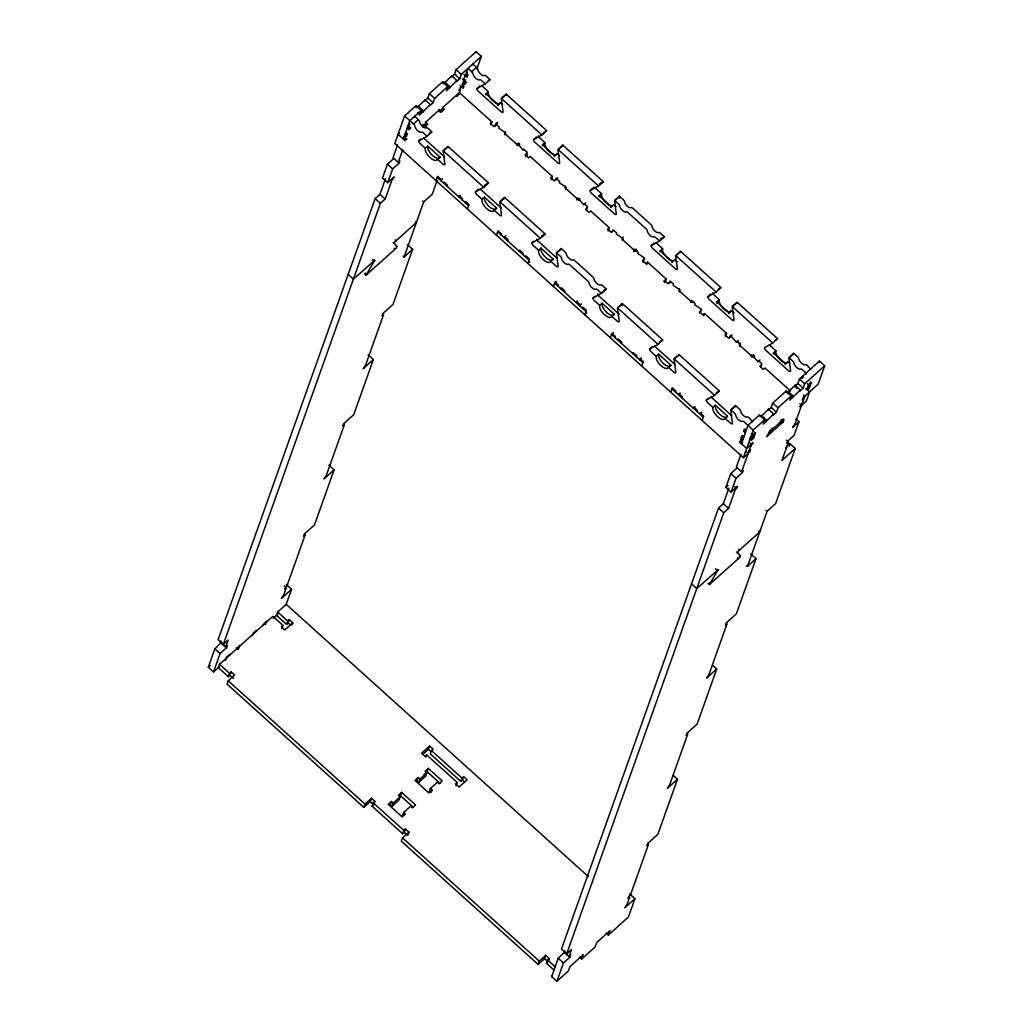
<?xml version="1.0" encoding="UTF-8"?>
<svg xmlns="http://www.w3.org/2000/svg" width="1033" height="1033" viewBox="0 0 1033 1033"><rect width="100%" height="100%" fill="white"/><g stroke="black" fill="none" stroke-linecap="round" stroke-linejoin="round"><path stroke-width="1.5" d="M348.16 274.442L353.389 279.155L374.824 260.239L365.992 275.191L395.071 249.173C400.133 246.371 390.939 243.607 396.104 240.741L416.364 222.534L415.382 221.643M397.098 246.513L395.794 245.286M691.529 583.852L696.759 588.565L718.193 569.648L709.361 584.601L738.44 558.582C743.553 555.767 734.282 553.017 739.473 550.163L759.733 531.943L758.751 531.065M740.467 555.922L739.486 554.992M811.189 382.83C808.904 382.313 804.32 394.399 809.51 387.556L811.189 382.83L810.208 381.939M586.215 210.487L587.57 206.69L584.084 203.553L583.684 204.65L577.692 197.794L576.931 199.924M729.802 337.417L729.505 338.243M219.267 666.776L213.534 671.941L208.304 667.228L214.838 648.853L221.591 642.126M385.516 178.696L379.95 194.32L375.147 198.646L218.118 639.659L223.348 644.372L228.151 640.06L225.659 647.032L220.429 642.319L220.894 641.015M393.831 158.436L387.427 164.195L382.52 177.973L387.737 182.686L394.141 176.927L391.765 180.568L385.18 199.033L380.376 203.359L223.348 644.372M417.642 112.868L419.734 114.753L422.936 111.874L416.067 105.637L404.6 115.954L394.787 143.522L743.386 457.645L749.777 451.886L750.565 449.678L748.964 451.124M397.563 144.878L393.005 157.662L399.048 163.149L392.656 168.896L387.737 182.686M213.534 671.941L220.068 653.566L226.472 647.807L227.26 645.599L225.659 647.032M415.576 107.019L416.067 105.637M408.978 127.653L409.584 125.936L407.209 128.015L408.952 129.59L410.876 127.86M399.255 133.244L398.054 134.329L405.026 140.617L405.814 138.409L404.071 136.834L406.95 134.251M408.952 129.59L409.739 127.382L407.996 125.806L409.92 124.089M281.738 628.684L282.926 625.378L272.867 616.327L219.512 664.309L218.325 667.615L228.383 676.68L229.985 675.233L231.16 671.928L234.646 675.065L228.241 680.824L227.066 684.13L363.836 807.38L370.24 801.621L371.415 798.315L374.902 801.453L374.114 803.661M402.793 149.591L398.234 162.375L399.836 160.941L399.048 163.149M414.401 116.987L414.633 116.342L418.3 119.66A2.402 1.059 48 0 1 419.682 121.881A4.803 2.118 48 0 0 422.445 126.31A4.803 2.118 48 0 0 426.255 127.795A2.402 1.059 48 0 1 428.166 128.544L431.846 131.862L426.849 136.421L418.791 140.875A2.402 1.059 48 0 0 420.134 143.548L425.364 148.261A8.393 3.706 48 0 0 430.09 157.61A8.393 3.706 48 0 0 437.566 159.25L442.795 163.963A2.402 1.059 48 0 0 444.926 164.428L443.183 151.141L447.986 146.815L448.09 147.654M424.834 100.743L427.843 98.045L429.418 93.641L442.757 81.646L447.986 86.359L434.635 98.355L433.072 102.758L429.87 105.637L430.257 104.54L425.028 99.827L416.906 107.884M225.388 660.513L226.576 657.208L229.778 654.328L229.378 655.439M419.734 114.753L421.296 110.35L409.83 120.667L403.283 139.042L405.285 137.247M424.718 100.718L425.028 99.827M422.936 111.874L430.257 104.54M236.312 649.189L239.914 645.212L239.23 647.136M228.383 676.68L229.558 673.361L231.16 671.928M238.83 648.246L239.127 647.42M442.266 83.014L442.757 81.646M443.583 83.893L451.718 75.835L456.948 80.548L456.547 81.646L459.75 78.766L461.325 74.363L481.339 56.363L476.11 51.65L456.095 69.65L454.52 74.053L451.318 76.933L451.718 75.835M252.375 635.695L253.253 633.216L256.455 630.337L256.068 631.434M439.115 111.293L439.748 109.498L426.409 121.494L423.233 127.343L425.596 125.213M447.986 86.359L446.411 90.762L456.948 80.548M439.929 112.055L440.562 110.26L439.567 111.164M441.362 111.035L442.55 107.729L459.349 92.608L491.889 121.933L491.101 124.141M263.002 625.197L266.591 621.22L265.416 624.526M456.87 96.534L457.115 95.849M457.219 95.565L458.962 93.719M458.575 94.816L460.666 88.941L459.065 90.375L459.853 88.179L463.585 84.809M465.831 79.915L462.952 82.511L462.229 84.525L463.972 86.101L463.197 88.309L460.137 85.558M467.394 73.382C465.483 74.169 461.725 82.511 464.643 80.045M462.952 82.511L464.695 84.073L465.483 81.878L462.435 79.128M475.696 52.799L476.11 51.65M588.5 876.72L286.218 604.331L277.67 612.001L276.495 615.306L286.541 624.371L288.142 622.925L289.33 619.619L292.817 622.757L292.029 624.965M284.217 585.866L286.309 587.751L283.83 594.737L281.441 598.378L291.577 589.262L286.348 584.549M403.115 256.107L404.097 256.985L423.724 201.861L432.259 194.178L437.166 180.401M472.572 64.679L472.791 64.046L476.471 67.352A2.402 1.059 48 0 1 477.853 69.573A4.803 2.118 48 0 0 480.616 74.002A4.803 2.118 48 0 0 484.425 75.486A2.402 1.059 48 0 1 486.336 76.235L490.004 79.554L485.019 84.125L476.949 88.567A2.402 1.059 48 0 0 478.305 91.24L500.966 111.654A2.402 1.059 48 0 0 503.097 112.132L501.341 98.832L506.144 94.507L506.26 95.346M436.029 180.685L437.605 176.281L441.091 179.419L440.691 180.517L442.615 178.799M285.857 605.338L291.577 589.262M328.881 465.108L334.111 469.821L314.484 524.945L304.335 534.061L303.56 536.269L305.161 534.823L287.097 585.543L284.708 589.184L286.309 587.751M368.135 354.848L373.365 359.561L353.738 414.685L343.602 423.801L342.814 426.009L344.415 424.576L326.351 475.283L323.975 478.938L334.111 469.821M407.402 244.589L412.632 249.302L393.005 304.438L382.856 313.554L382.081 315.762L383.682 314.316L365.617 365.036L363.229 368.678L373.365 359.561M476.833 68.991L481.339 56.363M443.596 183.138L443.996 182.04L447.483 185.178L447.082 186.276M286.541 624.371L287.729 621.065L289.33 619.619M462.19 199.898L462.59 198.788L459.104 195.65L458.704 196.748L460.305 195.314M465.095 202.507L465.496 201.409L468.982 204.547L467.407 208.963M494.859 126.517L495.775 123.973L497.686 122.243M504.956 134.806L505.641 132.87L498.862 128.221L499.262 127.111L495.775 123.973M516.655 145.072L517.262 143.342L523.266 150.198L523.654 149.101L527.14 152.238L525.642 156.448M518.101 145.588L518.979 143.109M496.46 235.137L498.022 230.721L501.509 233.871L501.121 234.969M507.513 240.728L507.9 239.63L504.414 236.48L504.027 237.59L505.95 235.86M519.134 251.2L519.522 250.102L523.008 253.24L522.621 254.338M551.131 179.69L552.319 176.385L530.239 156.487L528.638 157.933L525.151 154.782L526.753 153.349M525.526 256.959L525.913 255.861L529.4 258.999L527.824 263.402L529.748 261.685M565.451 189.039L566.071 187.322L559.292 182.66L559.679 181.563L556.193 178.425L555.509 180.349M578.596 199.834L578.958 198.801M363.836 807.38L365.011 804.074L371.415 798.315M553.378 286.451L554.966 282.035L558.453 285.173L558.052 286.283M408.164 834.341L408.939 832.133L405.452 828.995L404.277 832.301L402.676 833.734L372.125 806.205L373.3 802.899L374.902 801.453M560.958 288.891L561.358 287.794L564.844 290.932L564.444 292.042M392.049 806.373L393.224 803.067L391.481 801.505L390.306 804.81L392.049 806.373L398.983 800.136L400.158 796.83L398.415 795.268L401.617 792.388L415.563 804.952L412.361 807.832L410.618 806.256L403.683 812.493L402.496 815.799M401.617 792.388L400.442 795.694L413.226 807.212M608.088 230.992L609.263 227.673L590.656 210.939L589.055 212.372L585.569 209.234L587.17 207.788M582.457 308.26L582.857 307.163L586.344 310.3L584.755 314.729L586.692 312.986M418.727 782.381L419.902 779.076L418.158 777.5L416.983 780.819L418.727 782.381L425.661 776.145L426.836 772.839L425.092 771.264L428.295 768.384L442.24 780.948L439.038 783.827L437.295 782.265L430.361 788.502L429.186 791.807M612.375 231.87L613.124 229.726L616.611 232.864L616.223 233.974L623.002 238.623L622.395 240.353M422.691 754.452L428.398 749.312L429.586 746.007L433.059 749.145L431.471 750.591L430.283 753.896L460.847 781.426L462.448 779.992L463.623 776.687L467.11 779.825L459.104 787.017L455.618 783.879L457.219 782.446L426.668 754.903L425.067 756.35L421.58 753.199L429.586 746.007M425.88 757.112L426.668 754.903M402.676 833.734L403.851 830.429L405.452 828.995M408.939 832.133L402.534 837.892L401.359 841.198L538.128 964.435L544.533 958.689L545.708 955.37L549.194 958.521L548.407 960.716M424.989 773.614L427.12 771.703L428.295 768.384M431.316 792.272L432.104 790.077L430.361 788.502M633.733 251.639L634.624 249.095L638.11 252.246L637.723 253.343L644.502 258.005L643.004 262.201M636.238 249.147L635.463 251.355L622.628 239.721A1.795 1.575 19.6 0 1 623.39 237.061M610.335 337.752L611.898 333.336L615.384 336.487L614.997 337.584M456.044 785.751L457.219 782.446M460.847 781.426L462.022 778.12L463.623 776.687M617.902 340.206L618.289 339.095L621.776 342.246L621.388 343.343M646.826 264.435L647.614 262.227L666.195 279L665.007 282.306M633.009 353.815L633.397 352.718L636.883 355.856L636.496 356.953M669.164 283.584L670.068 281.041L673.555 284.178L673.167 285.276L679.946 289.937L679.262 291.861M641.7 366.018L643.275 361.615L639.789 358.477L639.401 359.574L641.312 357.844M690.948 302.127L691.568 300.409L695.054 303.547L694.654 304.645L701.446 309.306L699.948 313.503M670.753 392.204L672.328 387.788L675.814 390.926L675.414 392.036M703.744 315.749L704.532 313.554L726.612 333.439L725.437 336.745M681.806 397.795L682.206 396.685L678.72 393.547L678.319 394.645L680.243 392.927M696.913 411.405L697.314 410.308L693.827 407.157L693.427 408.267L695.028 406.821M729.879 337.21L730.486 335.48L736.49 342.349L738.414 340.619M702.13 420.47L703.705 416.067L700.219 412.916L699.819 414.026L701.743 412.296M736.49 342.349L736.878 341.239L740.364 344.376L739.602 346.52M751.223 356.992L751.985 354.848L757.99 361.718L759.914 359.988M753.599 354.9L752.825 357.108L739.977 345.487A1.795 1.575 19.6 0 1 740.106 343.046M538.128 964.435L539.303 961.129L545.708 955.37M757.99 361.718L758.377 360.607L761.863 363.758L760.662 367.128M554.23 970.31L546.418 963.26L547.593 959.954L549.194 958.521M750.668 446.346L753.057 442.692L746.652 448.451L739.68 442.176L742.391 438.237M742.921 439.516L741.178 437.94L741.965 435.745L743.708 437.308M745.348 432.711L743.605 431.148L744.393 428.94L746.136 430.516M579.616 957.152L581.708 959.037L583.283 954.621L569.945 966.617L568.37 971.033L556.89 981.35L551.661 976.637L558.207 958.262L564.806 951.948M728.885 488.118L723.32 503.742L718.516 508.055L561.487 949.069L566.717 953.782L571.507 949.469L569.028 956.455L563.798 951.742L564.108 950.864M566.717 953.782L723.746 512.768L728.549 508.456L735.134 489.978L737.51 486.336L731.106 492.095L725.876 487.382L730.783 473.605L737.188 467.846M740.932 454.288L736.374 467.084L742.417 472.559L736.013 478.318L731.106 492.095M752.54 421.696L749.093 417.732A2.402 1.059 48 0 0 747.182 416.983A4.803 2.118 48 0 1 743.373 415.498A4.803 2.118 48 0 1 740.609 411.069A2.402 1.059 48 0 0 739.228 408.848L735.561 405.543L730.757 409.856L734.424 413.174A2.402 1.059 48 0 1 735.806 415.382A4.803 2.118 48 0 0 738.569 419.811A4.803 2.118 48 0 0 742.378 421.309A2.402 1.059 48 0 1 744.289 422.058L753.199 430.077L743.386 457.645M556.89 981.35L563.437 962.976L569.842 957.217L570.629 955.009L569.028 956.455M759.139 415.873L759.436 415.046L766.305 421.296L763.103 424.176L764.665 419.76L753.199 430.077M753.031 435.138L751.378 440.135L753.612 437.979L755.459 432.866L753.031 435.138L751.391 433.666M768.397 409.236L768.01 410.346L771.212 407.467L772.774 403.051L786.126 391.055L791.355 395.768L778.004 407.764L776.442 412.18L773.239 415.059L773.627 413.949L768.397 409.236L760.869 416.764M742.417 472.559L743.205 470.351L741.604 471.797L751.456 444.138L750.152 442.963M766.305 421.296L773.627 413.949M768.19 435.332L769.779 430.903L772.981 428.024L772.581 429.134M785.726 392.153L786.126 391.055M787.146 393.121L795.087 385.244L800.317 389.957L799.916 391.055L803.119 388.176L804.694 383.772L824.696 365.772L819.466 361.059L799.465 379.059L797.889 383.463L794.687 386.342L796.779 388.227M779.528 422.897L783.117 418.907L781.529 423.336M791.355 395.768L789.78 400.171L800.317 389.957M794.687 386.342L795.087 385.244M768.991 433.111L766.602 436.752L783.143 421.877L783.931 419.669L782.33 421.115M801.866 378.569L802.112 377.871M802.215 377.6L802.551 376.632L803.209 377.226M805.675 374.346L806.127 373.055L802.46 369.749A2.402 1.059 48 0 0 800.549 369.001A4.803 2.118 48 0 1 796.74 367.516A4.803 2.118 48 0 1 793.977 363.074A2.402 1.059 48 0 0 792.595 360.866L788.915 357.547L793.718 353.234L797.399 356.54A2.402 1.059 48 0 1 798.78 358.761A4.803 2.118 48 0 0 801.543 363.19A4.803 2.118 48 0 0 805.353 364.688A2.402 1.059 48 0 1 807.264 365.424L810.711 369.388M606.294 933.161L608.385 935.046L609.961 930.63L596.622 942.625L595.047 947.041L581.708 959.037M786.397 440.11L788.489 441.995L781.916 460.46L795.255 448.464L790.025 443.751L785.584 447.754M789.212 446.049L790.025 443.751M819.066 362.209L819.466 361.059M746.472 565.516L747.453 566.394L767.093 511.27L775.628 503.587L795.255 448.464M795.849 418.869L798.987 421.684L794.08 435.474L787.675 441.233L786.888 443.441L788.489 441.995M629.717 893.958L634.946 898.671L628.4 917.046L608.385 935.046M673.296 775.46L677.48 779.231L657.853 834.354L647.704 843.47L646.929 845.678L648.517 844.245L630.466 894.952L628.865 896.399L628.077 898.607L629.678 897.16L627.199 904.146L624.81 907.787L634.946 898.671M712.55 665.2L716.734 668.971L697.107 724.107L686.971 733.223L686.183 735.419L687.784 733.985L669.72 784.706L667.344 788.347L677.48 779.231M750.771 554.011L756.001 558.724L736.361 613.847L726.225 622.964L725.437 625.172L727.038 623.725L708.987 674.446L706.598 678.087L716.734 668.971M824.696 365.772L818.162 384.147L803.222 397.589L802.434 399.797L804.036 398.351M808.787 384.986L807.806 384.108M427.042 136.175L423.362 132.857A2.402 1.059 48 0 0 421.451 132.121A4.803 2.118 48 0 1 417.642 130.623A4.803 2.118 48 0 1 414.879 126.194A2.402 1.059 48 0 0 413.497 123.973L418.3 119.66M485.2 83.867L481.533 80.561A2.402 1.059 48 0 0 479.622 79.812A4.803 2.118 48 0 1 475.813 78.314A4.803 2.118 48 0 1 473.049 73.885A2.402 1.059 48 0 0 471.668 71.677L476.471 67.352M406.705 133.089L404.794 134.819L406.537 136.382L407.312 134.187L405.569 132.611M464.695 84.073L466.619 82.356M405.026 140.617L406.95 138.887M418.791 140.875L420.702 139.145M476.949 88.567L479.829 85.971M425.364 148.261L427.765 146.105L439.968 157.093L437.566 159.25M485.781 94.765A8.393 3.706 48 0 1 485.936 93.796L488.338 91.627L483.108 86.927A2.402 1.059 48 0 1 481.869 85.222M497.686 105.495A8.393 3.706 48 0 0 498.138 104.785L500.54 102.629L502.49 104.398M491.889 121.933L490.288 123.379L493.774 126.517L497.299 123.353M504.711 198.672L504.595 197.832L499.804 202.158L501.547 215.458A2.402 1.059 48 0 1 499.417 214.98L494.187 210.267A8.393 3.706 48 0 1 486.711 208.64A8.393 3.706 48 0 1 481.985 199.279L476.755 194.566A2.402 1.059 48 0 1 475.4 191.893L478.279 189.297M562.882 146.363L562.765 145.537L557.962 149.85L559.718 163.149A2.402 1.059 48 0 1 557.575 162.672L534.913 142.257A2.402 1.059 48 0 1 533.57 139.584L536.45 136.989M404.097 256.985L412.632 249.302M525.577 156.654L527.489 154.924M481.985 199.279L484.387 197.122L496.589 208.111L494.187 210.267M542.402 145.782A8.393 3.706 48 0 1 542.545 144.814L544.946 142.657L539.717 137.944A2.402 1.059 48 0 1 538.348 135.814M554.308 156.512A8.393 3.706 48 0 0 554.747 155.802L557.149 153.646L559.434 155.712M552.319 176.385L550.718 177.818L554.204 180.969L557.717 177.792M561.332 249.689L561.216 248.863L556.413 253.175L558.169 266.475A2.402 1.059 48 0 1 556.025 265.998L550.796 261.297A8.393 3.706 48 0 1 543.332 259.657A8.393 3.706 48 0 1 538.606 250.296L533.377 245.583A2.402 1.059 48 0 1 532.021 242.91L533.945 241.18M619.606 198.207L619.387 196.554L614.583 200.867L616.327 214.167A2.402 1.059 48 0 1 614.196 213.702L591.535 193.274A2.402 1.059 48 0 1 590.192 190.601L594.027 187.154M583.684 204.65L585.608 202.92M538.606 250.296L540.995 248.14L553.197 259.128L550.796 261.297M599.011 196.799A8.393 3.706 48 0 1 599.166 195.831L601.568 193.675L596.338 188.962A2.402 1.059 48 0 1 595.228 187.528M610.929 207.53A8.393 3.706 48 0 0 611.368 206.82L613.77 204.663L616.055 206.729M609.263 227.673L607.662 229.119L611.149 232.257L612.75 230.824M556.477 281.415L554.566 283.145L585.931 311.424M577.667 301.068L576.065 302.501L576.466 301.404L579.952 304.541L579.552 305.652L581.476 303.922M622.499 305.548L622.279 303.883L617.476 308.196L619.232 321.495A2.402 1.059 48 0 1 617.088 321.031L611.859 316.318A8.393 3.706 48 0 1 604.382 314.678A8.393 3.706 48 0 1 599.656 305.316L594.44 300.616A2.402 1.059 48 0 1 593.084 297.93L595.008 296.213M680.553 252.401L680.45 251.574L675.647 255.887L677.39 269.187A2.402 1.059 48 0 1 675.259 268.722L652.598 248.307A2.402 1.059 48 0 1 651.255 245.634L654.134 243.039M644.127 259.089L642.526 260.536L646.012 263.673L647.614 262.227M220.429 642.319L221.436 641.428M599.656 305.316L602.058 303.16L614.261 314.161L611.859 316.318M660.074 251.82A8.393 3.706 48 0 1 660.229 250.851L662.631 248.695L657.401 243.982A2.402 1.059 48 0 1 656.162 242.277M208.304 667.228L209.015 666.582M209.738 665.936L210.448 665.291M273.267 618.225L277.967 613.989M671.992 262.563A8.393 3.706 48 0 0 672.431 261.853L674.833 259.696L677.119 261.749M666.195 279L664.593 280.434L668.08 283.571L669.681 282.138M282.926 625.378L281.325 626.824L284.811 629.962L292.817 622.757M613.434 332.716L611.51 334.447L642.888 362.712M679.004 355.726L678.901 354.9L674.097 359.213L675.84 372.513A2.402 1.059 48 0 1 673.71 372.048L668.48 367.335A8.393 3.706 48 0 1 661.004 365.695A8.393 3.706 48 0 1 656.278 356.346L651.048 351.633A2.402 1.059 48 0 1 649.705 348.96L652.585 346.365M737.175 303.418L737.058 302.592L732.268 306.917L734.011 320.204A2.402 1.059 48 0 1 731.88 319.739L709.219 299.325A2.402 1.059 48 0 1 707.863 296.652L710.743 294.056M701.045 310.404L699.444 311.85L702.931 314.988L704.532 313.554M656.278 356.346L658.68 354.177L670.882 365.178L668.48 367.335M716.708 303.224A8.393 3.706 48 0 1 716.85 301.868L719.252 299.712L714.023 294.999A2.402 1.059 48 0 1 712.654 292.868M728.601 313.58A8.393 3.706 48 0 0 729.053 312.87L731.454 310.713L734.063 313.064M726.612 333.439L725.011 334.886L728.497 338.023L732.023 334.86M735.625 406.744L735.522 405.917L730.718 410.243L732.462 423.53A2.402 1.059 48 0 1 730.331 423.065L725.101 418.352A8.393 3.706 48 0 1 717.625 416.712A8.393 3.706 48 0 1 712.899 407.364L707.67 402.65A2.402 1.059 48 0 1 706.314 399.978L708.238 398.247M712.899 407.364L715.301 405.194L727.503 416.196L725.101 418.352M773.317 353.867A8.393 3.706 48 0 1 773.472 352.899L775.873 350.729L770.644 346.016A2.402 1.059 48 0 1 769.52 344.583M761.476 364.856L759.875 366.302L763.361 369.44L764.962 367.993L790.516 391.029M785.222 364.597A8.393 3.706 48 0 0 785.661 363.887L788.063 361.731L789.703 363.203M759.436 415.046L747.969 425.364L741.423 443.738L742.624 442.666M743.605 431.148L745.529 429.418M741.178 437.94L743.101 436.223M739.68 442.176L741.604 440.445M752.98 435.267L755.381 433.111L754.077 431.936M811.15 382.959L808.749 385.128L807.432 383.94M769.365 432.026L782.717 420.018M802.331 403.128L799.942 406.77L806.347 401.011L809.614 391.83L808.31 390.655M725.876 487.382L728.02 485.471M798.987 421.684L792.582 427.442L794.971 423.801L804.823 396.143L803.506 394.968M372.125 806.205L373.726 804.759L370.24 801.621M391.481 801.505L388.279 804.384L402.224 816.948L405.427 814.069L403.683 812.493M418.158 777.5L414.956 780.38L428.902 792.957L432.104 790.077M393.224 803.067L400.158 796.83M419.902 779.076L426.836 772.839M747.453 566.394L756.001 558.724M546.418 963.26L548.019 961.826L544.533 958.689M563.798 951.742L564.793 950.838M551.661 976.637L552.384 975.991M488.312 80.639L489.823 79.799M429.134 133.502L431.652 132.108M543.913 132.211L546.444 130.817L541.641 135.142L533.57 139.584M484.748 185.075L485.755 184.52M486.259 184.236L488.273 183.125L483.47 187.451L475.4 191.893M599.527 183.784L603.052 181.834L598.249 186.16L590.192 190.601M541.86 235.808L544.895 234.142L540.091 238.468L532.021 242.91M660.591 238.804L664.116 236.867L659.312 241.18L651.255 245.634M603.943 290.286L605.958 289.163L601.154 293.488L593.084 297.93M718.219 289.266L719.226 288.711M719.73 288.439L720.737 287.884M707.863 296.652L715.934 292.197L720.918 287.626L680.489 251.187L675.685 255.513L716.127 291.952M659.545 341.858L662.566 340.193M649.705 348.96L657.776 344.506L662.76 339.934L622.318 303.495L617.514 307.821L657.956 344.26M775.344 340.012L777.358 338.901M716.166 392.876L719.188 391.21M706.314 399.978L714.384 395.523L719.381 390.952L678.939 354.513L674.136 358.838L714.578 395.277M471.668 71.677L467.988 68.359L466.167 73.498L467.897 75.073L467.123 77.281L464.062 74.531M772.736 342.969L732.307 306.53L737.11 302.217L777.539 338.656L772.555 343.214L764.485 347.669A2.402 1.059 48 0 0 765.84 350.342L788.489 370.757A2.402 1.059 48 0 0 790.632 371.221L788.876 357.935L793.68 353.609L793.796 354.448M466.839 72.53L467.497 73.123M485.936 93.796L498.138 104.785M542.545 144.814L554.747 155.802M599.166 195.831L611.368 206.82M660.229 250.851L672.431 261.853M716.85 301.868L729.053 312.87M773.472 352.899L785.661 363.887M464.45 74.686L465.418 75.577M808.206 386.381C811.409 387.233 806.463 392.32 805.805 388.537M456.095 69.65L461.325 74.363M799.465 379.059L804.694 383.772M454.52 74.053L459.75 78.766M797.889 383.463L803.119 388.176M578.519 200.04L565.684 188.419A1.795 1.575 19.6 0 1 565.567 186.16M691.671 301.998L679.546 291.035A1.795 1.575 19.6 0 1 679.559 288.685M444.771 82.072L450.001 86.785M788.14 391.481L793.37 396.194M444.384 83.169L449.613 87.882M787.753 392.592L792.982 397.305M663.702 281.131L665.304 282.564M799.826 403.787L801.543 405.336M429.418 93.641L434.635 98.355M772.774 403.051L778.004 407.764M442.55 107.729L444.293 109.304L441.091 112.184L438.767 110.092M427.843 98.045L433.072 102.758M771.212 407.467L776.442 412.18M781.051 419.992L783.143 421.877M418.094 106.063L423.323 110.776M761.463 415.473L766.693 420.186M425.428 122.088L427.752 124.18L424.55 127.059L422.807 125.484M423.078 124.347L426.564 127.485M404.6 115.954L413.497 123.973M444.655 156.99L424.937 139.223A2.402 1.059 48 0 1 423.866 137.88M501.599 208.304L481.559 190.253A2.402 1.059 48 0 1 480.319 188.548M557.239 258.444L538.18 241.27A2.402 1.059 48 0 1 536.798 239.114M619.284 314.355L599.23 296.29A2.402 1.059 48 0 1 597.849 293.863M674.923 364.494L655.852 347.308A2.402 1.059 48 0 1 654.586 345.513M731.868 415.808L712.473 398.325A2.402 1.059 48 0 1 711.195 396.517M752.437 436.52L753.741 437.708L751.34 439.864L749.713 438.392M740.467 439.968L742.21 441.543M746.459 451.77L748.176 453.319M437.217 177.379L468.582 205.657M497.635 231.831L529.012 260.096M671.928 388.886L703.305 417.164M387.427 164.195L392.656 168.896M730.783 473.605L736.013 478.318M422.742 200.97L423.724 201.861M766.112 510.392L767.093 511.27M734.644 486.659L736.723 488.544M379.95 194.32L385.18 199.033M723.32 503.742L728.549 508.456M375.147 198.646L380.376 203.359M718.516 508.055L723.746 512.768M395.123 239.863L396.104 240.741M738.492 549.272L739.473 550.163M393.082 242.561L394.064 243.452M736.452 551.984L737.433 552.862M394.089 248.294L395.071 249.173M737.459 557.704L738.44 558.582M373.791 259.916L374.772 260.807M717.16 569.338L718.142 570.216M372.345 259.761L373.649 260.936M715.378 568.886L717.018 570.358M365.191 273.099L366.831 274.571M709.219 583.09L710.2 583.981M364.726 273.822L365.708 274.701M708.096 583.232L709.077 584.11M277.67 612.001L287.729 621.065M431.471 750.591L462.022 778.12M288.142 622.925L290.467 625.017M428.398 749.312L430.722 751.404M462.448 779.992L464.773 782.084M427.12 771.703L439.903 783.221M423.917 774.582L425.661 776.145M236.247 647.743L238.339 649.628M221.243 643.094L226.472 647.807M564.612 952.503L569.842 957.217M214.838 648.853L220.068 653.566M558.207 958.262L563.437 962.976M219.512 664.309L229.558 673.361M373.3 802.899L403.851 830.429M547.593 959.954L555.418 967.004M229.985 675.233L233.471 678.371M404.277 832.301L407.764 835.439M228.241 680.824L365.011 804.074M402.534 837.892L539.303 961.129M519.728 144.065A1.795 1.575 19.6 0 1 516.874 144.439L505.253 133.98A1.795 1.575 19.6 0 1 505.15 131.72M579.913 198.891A1.795 1.575 19.6 0 1 577.292 198.891M693.685 301.61A1.795 1.575 19.6 0 1 691.167 301.507M754.297 355.843A1.795 1.575 19.6 0 1 751.598 355.959M636.857 250.193A1.795 1.575 19.6 0 1 634.249 250.193M439.968 157.093A8.393 3.706 48 0 1 432.491 155.454A8.393 3.706 48 0 1 427.765 146.105M496.589 208.111A8.393 3.706 48 0 1 489.113 206.471A8.393 3.706 48 0 1 484.387 197.122M553.197 259.128A8.393 3.706 48 0 1 545.734 257.488A8.393 3.706 48 0 1 540.995 248.14M614.261 314.161A8.393 3.706 48 0 1 606.784 312.521A8.393 3.706 48 0 1 602.058 303.16M670.882 365.178A8.393 3.706 48 0 1 663.406 363.539A8.393 3.706 48 0 1 658.68 354.177M727.503 416.196A8.393 3.706 48 0 1 720.027 414.556A8.393 3.706 48 0 1 715.301 405.194M788.063 361.731A8.393 3.706 48 0 1 780.599 360.091A8.393 3.706 48 0 1 775.873 350.729M731.454 310.713A8.393 3.706 48 0 1 723.978 309.074A8.393 3.706 48 0 1 719.252 299.712M674.833 259.696A8.393 3.706 48 0 1 667.357 258.056A8.393 3.706 48 0 1 662.631 248.695M613.77 204.663A8.393 3.706 48 0 1 606.294 203.023A8.393 3.706 48 0 1 601.568 193.675M557.149 153.646A8.393 3.706 48 0 1 549.672 152.006A8.393 3.706 48 0 1 544.946 142.657M500.54 102.629A8.393 3.706 48 0 1 493.064 100.989A8.393 3.706 48 0 1 488.338 91.627M448.025 146.441L443.222 150.753L483.651 187.193L488.454 182.88L448.025 146.441M506.183 94.132L501.379 98.445L541.821 134.884L546.625 130.571L506.183 94.132M504.633 197.458L499.843 201.771L540.272 238.21L545.075 233.897L504.633 197.458M562.804 145.149L558.001 149.462L598.443 185.901L603.246 181.588L562.804 145.149M561.255 248.475L556.451 252.788L560.131 256.107A2.402 1.059 48 0 1 561.513 258.327A4.803 2.118 48 0 0 564.276 262.756A4.803 2.118 48 0 0 568.085 264.241A2.402 1.059 48 0 1 569.996 264.99L587.803 281.041A2.402 1.059 48 0 1 589.184 283.262A4.803 2.118 48 0 0 591.948 287.691A4.803 2.118 48 0 0 595.757 289.175A2.402 1.059 48 0 1 597.655 289.924L601.335 293.243L606.139 288.917L602.459 285.612A2.402 1.059 48 0 0 600.56 284.863A4.803 2.118 48 0 1 596.751 283.365A4.803 2.118 48 0 1 593.988 278.936A2.402 1.059 48 0 0 592.606 276.728L574.8 260.678A2.402 1.059 48 0 0 572.889 259.929A4.803 2.118 48 0 1 569.08 258.431A4.803 2.118 48 0 1 566.316 254.002A2.402 1.059 48 0 0 564.935 251.794L561.255 248.475M619.426 196.167L614.622 200.492L618.302 203.798A2.402 1.059 48 0 1 619.684 206.019A4.803 2.118 48 0 0 622.447 210.448A4.803 2.118 48 0 0 626.256 211.933A2.402 1.059 48 0 1 628.154 212.682L645.961 228.732A2.402 1.059 48 0 1 647.342 230.953A4.803 2.118 48 0 0 650.106 235.382A4.803 2.118 48 0 0 653.928 236.867A2.402 1.059 48 0 1 655.826 237.616L659.506 240.934L664.309 236.609L660.629 233.303A2.402 1.059 48 0 0 658.718 232.554A4.803 2.118 48 0 1 654.909 231.056A4.803 2.118 48 0 1 652.146 226.627A2.402 1.059 48 0 0 650.764 224.419L632.958 208.369A2.402 1.059 48 0 0 631.06 207.62A4.803 2.118 48 0 1 627.251 206.135A4.803 2.118 48 0 1 624.487 201.693A2.402 1.059 48 0 0 623.106 199.485L619.426 196.167"/></g></svg>
